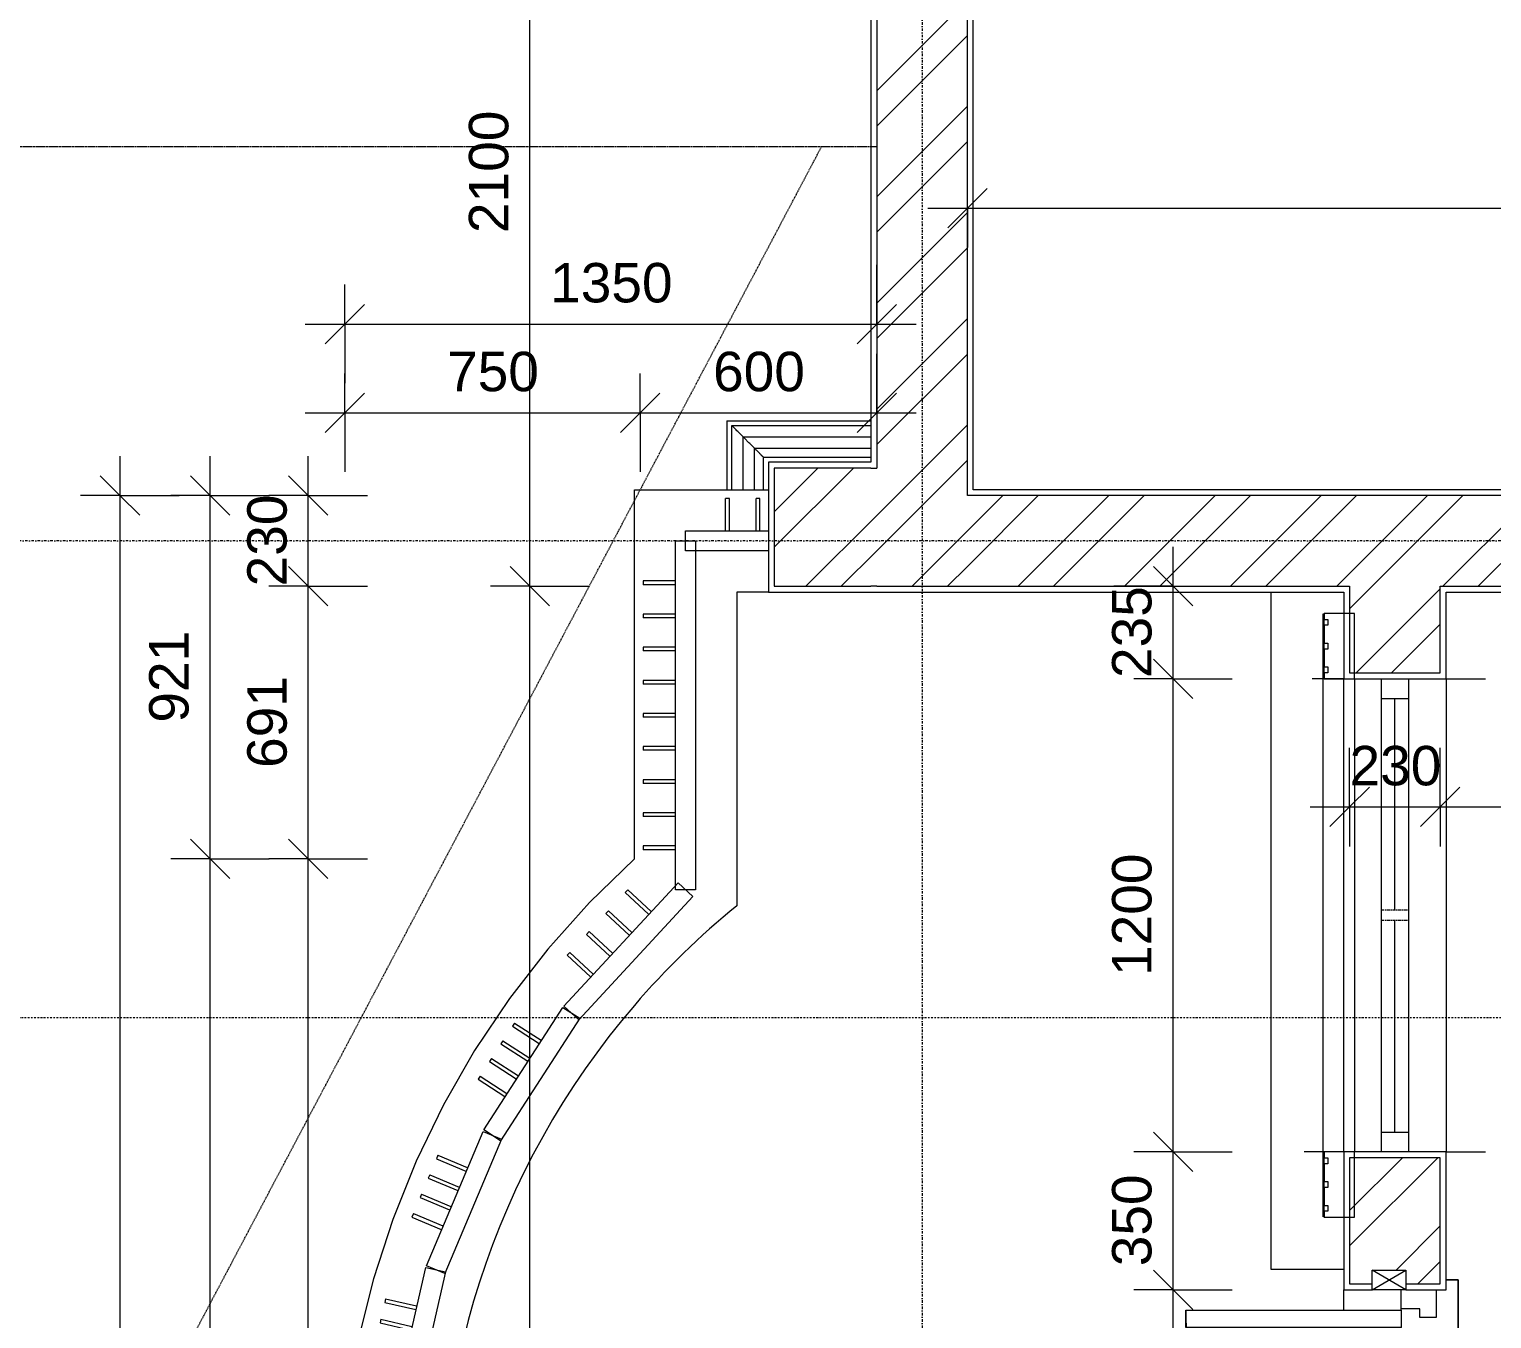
# Model space of a CAD drawing. Header units: millimetres. Extents: x -20313 to 13390, y -15775 to 12805.
# Drawn here: x -14737 to -11025, y -765 to 2507 of the extents above; entities that cross this region are included whole.
import ezdxf

# ---------------------------------------------------------------- set-up
doc = ezdxf.new("R2010")
doc.units = ezdxf.units.MM
for name, pattern in [('Centre', [14.4, 3, -2.2, 7, -2.2]), ('Dash dot', [15.875, 6.35, -4.7625, 0, -4.7625]), ('Hidden', [3, 2, -1]), ('TD_Level Line', [8, 4, -2, 0, -2])]:
    doc.linetypes.add(name, pattern=pattern)
for name, color, linetype, lineweight in [('A-ANNO-DIMS', 211, 'Continuous', 9), ('A-ANNO-DIMS-100', 211, 'Continuous', 9), ('A-DETL-HDLN', 90, 'Hidden', 5), ('A-DETL-MBND', 5, 'Continuous', 5), ('A-DOOR', 31, 'Continuous', 5), ('A-DOOR-FRAM', 31, 'Continuous', 5), ('A-GENM', 13, 'Continuous', 5), ('A-GLAZ', 151, 'Continuous', 5), ('A-WALL', 113, 'Continuous', 5), ('A-WALL-PATT', 111, 'Continuous', 18), ('G-ANNO-SYMB', 111, 'Continuous', 9), ('I-WALL', 2, 'Continuous', 5), ('S-GRID', 1, 'Continuous', 9)]:
    doc.layers.add(name, color=color, linetype=linetype, lineweight=lineweight)
doc.styles.add('Arial_3', font='arial.ttf', dxfattribs={"height": 100})
doc.dimstyles.new('Arial_1_0', dxfattribs={"dimscale": 304.8, "dimtxt": 102.02594, "dimasz": 0.328084, "dimexe": 0.328084, "dimexo": 0.0625, "dimgap": 0.082021, "dimtad": 1, "dimdec": 0, "dimzin": 0, "dimdsep": 46, "dimtxsty": 'Arial_3', "dimblk1": 'OBLIQUE', "dimblk2": 'OBLIQUE', "dimsah": 1, "dimcen": 0.09, "dimdle": 0.328084, "dimazin": 0, "dimtfac": 1, "dimtdec": 4, "dimtix": 1, "dimtmove": 0, "dimatfit": 3, "dimfxl": 0.492126, "dimfxlon": 1, "dimtvp": 1, "dimtolj": 1, "dimtzin": 0, "dimarcsym": 2})
doc.dimstyles.new('Arial_1_0_2', dxfattribs={"dimscale": 304.8, "dimtxt": 102.02594, "dimasz": 0.328084, "dimexe": 0.328084, "dimexo": 0.0625, "dimgap": 0.082021, "dimtad": 1, "dimdec": 0, "dimzin": 0, "dimdsep": 46, "dimtxsty": 'Arial_3', "dimblk1": 'OBLIQUE', "dimblk2": 'OBLIQUE', "dimsah": 1, "dimcen": 0.09, "dimdle": 0.328084, "dimazin": 0, "dimtfac": 1, "dimtdec": 4, "dimtix": 1, "dimtmove": 0, "dimatfit": 3, "dimfxl": 0.492126, "dimfxlon": 1, "dimtvp": 1, "dimtolj": 1, "dimtzin": 0, "dimarcsym": 2})
pattern_1 = [(45, (-8404.18, -5860.1), (-134.7038, 134.7038), []), (45, (-8314.37, -5860.1), (-134.7038, 134.7038), [])]

# ---------------------------------------------------------------- blocks, each defined once
blk = doc.blocks.new('Casement - 2L - 1200 X 1500-1125428-01_First floor')
at = {"layer": 'A-GLAZ'}
for p, q in [((-273.8, 130), (-273.8, 230)), ((926.2, 130), (926.2, 230)), ((-223.8, 35), (-273.8, 35)), ((876.2, 35), (-223.8, 35)), ((-223.8, -35), (-223.8, 35)), ((-223.8, 0), (-223.8, 15)), ((313.2, 0), (-223.8, 0)), ((876.2, -35), (876.2, 35)), ((926.2, 35), (876.2, 35)), ((-273.8, -35), (-223.8, -35)), ((-223.8, -35), (876.2, -35)), ((876.2, 0), (339.2, 0)), ((876.2, -35), (926.2, -35)), ((-273.8, -130), (-273.8, -210)), ((926.2, -130), (926.2, -230))]:
    blk.add_line(p, q, dxfattribs=at)
at = {"layer": 'A-GLAZ', "linetype": 'Centre'}
for p, q in [((313.2, 35), (313.2, -35)), ((339.2, 35), (339.2, -35))]:
    blk.add_line(p, q, dxfattribs=at)
blk = doc.blocks.new('Doors_ExtDbl_w-Glazing_Bars_1 - 1510x2410mm 2-1171549-01_First floor')
at = {"layer": 'A-DOOR'}
for p, q in [((-548.5, 531), (-504.5, 531)), ((-548.5, -16), (-548.5, 531)), ((-548.5, 531), (-504.5, 531)), ((-548.5, 531), (-548.5, -16)), ((-504.5, 531), (-504.5, -16)), ((-504.5, -16), (-504.5, 531)), ((504.5, 531), (548.5, 531)), ((504.5, -16), (504.5, 531)), ((504.5, -16), (504.5, 531)), ((548.5, 531), (504.5, 531)), ((548.5, 531), (548.5, -16)), ((548.5, 531), (548.5, -16)), ((-650, -27.5), (-600, 57.5)), ((-650, 57.5), (-600, -27.5)), ((-650, -27.5), (-650, 57.5)), ((-650, 57.5), (-600, 57.5)), ((-600, 57.5), (-600, -27.5)), ((600, -27.5), (650, 57.5)), ((600, 57.5), (650, -27.5)), ((600, -27.5), (600, 57.5)), ((600, 57.5), (650, 57.5)), ((650, 57.5), (650, -27.5)), ((-600, -27.5), (-650, -27.5)), ((-551, -16), (-548.5, -16)), ((-504.5, -16), (-548.5, -16)), ((-548.5, -16), (-504.5, -16)), ((-504.5, -16), (504.5, -16)), ((548.5, -16), (504.5, -16)), ((548.5, -16), (504.5, -16)), ((548.5, -16), (551.5, -16)), ((650, -27.5), (600, -27.5)), ((-625, -130), (-625, -160)), ((-625, -160), (-625, -130)), ((625, -160), (625, -130)), ((625, -130), (625, -160)), ((-625, -160), (625, -160)), ((625, -160), (-625, -160))]:
    blk.add_line(p, q, dxfattribs=at)
for centre, start, end in [((-548.5, -16), 360, 90), ((548.5, -16), 90, 180)]:
    blk.add_arc(centre, 547, start, end, dxfattribs=at)
at = {"layer": 'A-DOOR-FRAM'}
for p, q in [((-600, -16), (-551.5, -16)), ((-551.5, -16), (-551.5, -63)), ((551.5, -16), (600, -16)), ((551.5, -63), (551.5, -16)), ((-551.5, -63), (-529.5, -63)), ((-529.5, -63), (-529.5, -105)), ((529.5, -63), (551.5, -63)), ((529.5, -105), (529.5, -63)), ((-529.5, -105), (-600, -105)), ((600, -105), (529.5, -105))]:
    blk.add_line(p, q, dxfattribs=at)
blk = doc.blocks.new('Curved_Railing_2881 - Curved_Railing_2881-1171567-01_First floor')
at = {"layer": 'A-GENM'}
for p, q in [((386.8, 25.4), (596.8, 25.4)), ((596.8, 25.4), (596.8, -25.4)), ((596.8, -25.4), (386.8, -25.4)), ((408.2, -26.5), (408.2, -107.4)), ((417.8, -26.5), (417.8, -107.4)), ((485.7, -26.5), (485.7, -107.4)), ((495.2, -26.5), (495.2, -107.4)), ((408.2, -107.4), (417.8, -107.4)), ((485.7, -107.4), (495.2, -107.4))]:
    blk.add_line(p, q, dxfattribs=at)
blk = doc.blocks.new('hood 36 - hood 1-1145400-01_First floor')
at = {"layer": 'A-GENM'}
for p, q in [((-5889.1, 12611.8), (-7605.9, 12555.3)), ((-7605.9, 12555.3), (-7599.8, 12370.4)), ((-7469.1, 12427.3), (-5939.6, 12477.5)), ((-7469.1, 12427.3), (-5939.6, 12477.5)), ((-6089.3, 12469.6), (-6074.3, 12470.1)), ((-6029, 12471.6), (-6014, 12472.1)), ((-5968.7, 12473.6), (-5953.7, 12474.1)), ((-5939.6, 12477.5), (-5939.5, 12474.5)), ((-5939.6, 12477.5), (-5939.5, 12474.5)), ((-7469, 12424.2), (-7469.1, 12427.3)), ((-7469, 12424.2), (-7469.1, 12427.3)), ((-7454.6, 12424.7), (-7439.6, 12425.2)), ((-7394.3, 12426.7), (-7379.3, 12427.2)), ((-7334, 12428.7), (-7319, 12429.2)), ((-6102, 12392.2), (-7301.3, 12352.7))]:
    blk.add_line(p, q, dxfattribs=at)
at = {"layer": 'A-GENM', "lineweight": 9}
for p, q in [((-6089.3, 12469.6), (-6104.5, 12469.1)), ((-6089, 12460.8), (-6089.3, 12469.6)), ((-6029, 12471.6), (-6074.3, 12470.1)), ((-6074.3, 12470.1), (-6074, 12461.3)), ((-6028.7, 12462.8), (-6029, 12471.6)), ((-5968.7, 12473.6), (-6014, 12472.1)), ((-6014, 12472.1), (-6013.7, 12463.3)), ((-5968.4, 12464.8), (-5968.7, 12473.6)), ((-5938.6, 12474.6), (-5953.7, 12474.1)), ((-5953.7, 12474.1), (-5953.4, 12465.3)), ((-5936, 12397.6), (-5938.6, 12474.6)), ((-6104.5, 12469.1), (-6102, 12392.2)), ((-6074, 12461.3), (-6089, 12460.8)), ((-6013.7, 12463.3), (-6028.7, 12462.8)), ((-5953.4, 12465.3), (-5968.4, 12464.8)), ((-7454.6, 12424.7), (-7469.8, 12424.2)), ((-7469.8, 12424.2), (-7467.3, 12347.3)), ((-7454.3, 12415.9), (-7454.6, 12424.7)), ((-7439.3, 12416.4), (-7454.3, 12415.9)), ((-7394.3, 12426.7), (-7439.6, 12425.2)), ((-7439.6, 12425.2), (-7439.3, 12416.4)), ((-7394, 12417.9), (-7394.3, 12426.7)), ((-7379, 12418.4), (-7394, 12417.9)), ((-7334, 12428.7), (-7379.3, 12427.2)), ((-7379.3, 12427.2), (-7379, 12418.4)), ((-7333.7, 12419.9), (-7334, 12428.7)), ((-7318.7, 12420.4), (-7333.7, 12419.9)), ((-7303.8, 12429.7), (-7319, 12429.2)), ((-7319, 12429.2), (-7318.7, 12420.4)), ((-7301.3, 12352.7), (-7303.8, 12429.7)), ((-6102, 12392.2), (-5936, 12397.6)), ((-7467.3, 12347.3), (-7301.3, 12352.7))]:
    blk.add_line(p, q, dxfattribs=at)
blk = doc.blocks.new('Curved_Railing_2881 - Curved_Railing_2881-1172246-01_First floor')
at = {"layer": 'A-GENM'}
for p, q in [((-3.2, -25.4), (-3.2, 25.4)), ((-3.2, 25.4), (881.8, 25.4)), ((881.8, 25.4), (881.8, -25.4)), ((881.8, -25.4), (-3.2, -25.4)), ((98.4, -26.5), (98.4, -107.4)), ((108, -26.5), (108, -107.4)), ((182.5, -26.5), (182.5, -107.4)), ((192, -26.5), (192, -107.4)), ((266.5, -26.5), (266.5, -107.4)), ((276, -26.5), (276, -107.4)), ((350.5, -26.5), (350.5, -107.4)), ((360, -26.5), (360, -107.4)), ((434.5, -26.5), (434.5, -107.4)), ((444.1, -26.5), (444.1, -107.4)), ((518.6, -26.5), (518.6, -107.4)), ((528.1, -26.5), (528.1, -107.4)), ((602.6, -26.5), (602.6, -107.4)), ((612.1, -26.5), (612.1, -107.4)), ((686.6, -26.5), (686.6, -107.4)), ((696.2, -26.5), (696.2, -107.4)), ((770.7, -26.5), (770.7, -107.4)), ((780.2, -26.5), (780.2, -107.4)), ((98.4, -107.4), (108, -107.4)), ((182.5, -107.4), (192, -107.4)), ((266.5, -107.4), (276, -107.4)), ((350.5, -107.4), (360, -107.4)), ((434.5, -107.4), (444.1, -107.4)), ((518.6, -107.4), (528.1, -107.4)), ((602.6, -107.4), (612.1, -107.4)), ((686.6, -107.4), (696.2, -107.4)), ((770.7, -107.4), (780.2, -107.4))]:
    blk.add_line(p, q, dxfattribs=at)
blk = doc.blocks.new('Curved_Railing_2881 - Curved_Railing_2881-1172422-01_First floor')
at = {"layer": 'A-GENM'}
for p, q in [((106.4, 107.4), (96.8, 107.4)), ((96.8, 107.4), (96.8, 26.5)), ((106.4, 107.4), (106.4, 26.5)), ((159.8, 107.4), (150.3, 107.4)), ((150.3, 107.4), (150.3, 26.5)), ((159.8, 107.4), (159.8, 26.5)), ((213.3, 107.4), (203.8, 107.4)), ((203.8, 107.4), (203.8, 26.5)), ((213.3, 107.4), (213.3, 26.5)), ((266.8, 107.4), (257.3, 107.4)), ((257.3, 107.4), (257.3, 26.5)), ((266.8, 107.4), (266.8, 26.5)), ((-3.2, -25.4), (-3.2, 25.4)), ((-3.2, 25.4), (366.8, 25.4)), ((366.8, 25.4), (366.8, -25.4)), ((366.8, -25.4), (-3.2, -25.4))]:
    blk.add_line(p, q, dxfattribs=at)
blk = doc.blocks.new('Curved_Railing_2881 - Curved_Railing_2881-V14-01_First floor')
at = {"layer": 'A-GENM'}
for p, q in [((106.4, 107.4), (96.8, 107.4)), ((96.8, 107.4), (96.8, 26.5)), ((106.4, 107.4), (106.4, 26.5)), ((159.8, 107.4), (150.3, 107.4)), ((150.3, 107.4), (150.3, 26.8)), ((159.8, 107.4), (159.8, 26.5)), ((213.3, 107.4), (203.8, 107.4)), ((203.8, 107.4), (203.8, 26.5)), ((213.3, 107.4), (213.3, 26.5)), ((266.8, 107.4), (257.3, 107.4)), ((257.3, 107.4), (257.3, 26.5)), ((266.8, 107.4), (266.8, 26.5)), ((-3.2, -25.4), (-3.2, 25.4)), ((-3.2, 25.4), (366.8, 25.4)), ((366.8, 25.4), (366.8, -25.4)), ((366.8, -25.4), (-3.2, -25.4))]:
    blk.add_line(p, q, dxfattribs=at)
blk = doc.blocks.new('Curved_Railing_2881 - Curved_Railing_2881-1172510-01_First floor')
at = {"layer": 'A-GENM'}
for p, q in [((106.4, 107.4), (96.8, 107.4)), ((96.8, 107.4), (96.8, 26.5)), ((106.4, 107.4), (106.4, 26.5)), ((178.6, 107.4), (169.1, 107.4)), ((169.1, 107.4), (169.1, 26.5)), ((178.6, 107.4), (178.6, 26.5)), ((250.9, 107.4), (241.3, 107.4)), ((241.3, 107.4), (241.3, 26.5)), ((250.9, 107.4), (250.9, 26.5)), ((323.1, 107.4), (313.6, 107.4)), ((313.6, 107.4), (313.6, 26.5)), ((323.1, 107.4), (323.1, 26.5)), ((-3.2, -25.4), (-3.2, 25.4)), ((-3.2, 25.4), (423.1, 25.4)), ((423.1, 25.4), (423.1, -25.4)), ((423.1, -25.4), (-3.2, -25.4))]:
    blk.add_line(p, q, dxfattribs=at)
blk = doc.blocks.new('DIMBLOCK16-01_First floor')
at = {"layer": 'A-ANNO-DIMS-100', "transparency": 16777216}
for p, q in [((-13466.1, 1093.5), (-13516.1, 1143.5)), ((-13466.1, 1093.5), (-13566.1, 1093.5)), ((-13466.1, -3676.5), (-13466.1, 1093.5)), ((-13466.1, 1093.5), (-13416.1, 1043.5)), ((-13466.1, 1093.5), (-13316.1, 1093.5)), ((-13466.1, -3676.5), (-13516.1, -3626.5)), ((-13466.1, -3676.5), (-13566.1, -3676.5)), ((-13466.1, -3676.5), (-13416.1, -3726.5)), ((-13466.1, -3676.5), (-13316.1, -3676.5))]:
    blk.add_line(p, q, dxfattribs=at)
at = {"layer": 'A-ANNO-DIMS-100', "color": 0, "transparency": 16777216, "insert": (-13620.9, -1445.4), "char_height": 100, "width": 369.177, "attachment_point": 1, "rotation": 90, "line_spacing_factor": 0.941778, "style": 'Arial_3'}
blk.add_mtext('4770', dxfattribs=at)
blk = doc.blocks.new('_Oblique')
at = {"color": 0, "linetype": 'ByBlock', "lineweight": -2}
blk.add_line((-0.5, -0.5), (0.5, 0.5), dxfattribs=at)
blk = doc.blocks.new('DIMBLOCK17-01_First floor')
at = {"layer": 'A-ANNO-DIMS-100', "transparency": 16777216}
for p, q in [((-13466.1, 3193.5), (-13516.1, 3243.5)), ((-13466.1, 3193.5), (-13566.1, 3193.5)), ((-13466.1, 1093.5), (-13466.1, 3193.5)), ((-13466.1, 3193.5), (-13416.1, 3143.5)), ((-13466.1, 3193.5), (-13316.1, 3193.5)), ((-13466.1, 1093.5), (-13516.1, 1143.5)), ((-13466.1, 1093.5), (-13566.1, 1093.5)), ((-13466.1, 1093.5), (-13416.1, 1043.5)), ((-13466.1, 1093.5), (-13316.1, 1093.5))]:
    blk.add_line(p, q, dxfattribs=at)
at = {"layer": 'A-ANNO-DIMS-100', "color": 0, "transparency": 16777216, "insert": (-13620.9, 1989.6), "char_height": 100, "width": 369.177, "attachment_point": 1, "rotation": 90, "line_spacing_factor": 0.941778, "style": 'Arial_3'}
blk.add_mtext('2100', dxfattribs=at)
blk = doc.blocks.new('DIMBLOCK86-01_First floor')
at = {"layer": 'A-ANNO-DIMS-100', "transparency": 16777216}
for p, q in [((-12356, 2053.1), (-12356, 2203.1)), ((-6586, 2053.1), (-6586, 2203.1)), ((-12356, 2053.1), (-12306, 2103.1)), ((-6586, 2053.1), (-6536, 2103.1)), ((-12456, 2053.1), (-6586, 2053.1)), ((-12356, 2053.1), (-12406, 2003.1)), ((-12356, 2053.1), (-12356, 1953.1)), ((-6586, 2053.1), (-6636, 2003.1)), ((-6586, 2053.1), (-6586, 1953.1))]:
    blk.add_line(p, q, dxfattribs=at)
at = {"layer": 'A-ANNO-DIMS-100', "color": 0, "transparency": 16777216, "insert": (-9624.8, 2207.9), "char_height": 100, "width": 369.177, "attachment_point": 1, "line_spacing_factor": 0.941778, "style": 'Arial_3'}
blk.add_mtext('5770', dxfattribs=at)
blk = doc.blocks.new('DIMBLOCK167-01_First floor')
at = {"layer": 'A-ANNO-DIMS-100', "transparency": 16777216}
for p, q in [((-11386, 533.6), (-11386, 683.6)), ((-11156, 533.6), (-11156, 683.6)), ((-11386, 533.6), (-11336, 583.6)), ((-11156, 533.6), (-11106, 583.6)), ((-11486, 533.6), (-11156, 533.6)), ((-11386, 533.6), (-11436, 483.6)), ((-11386, 533.6), (-11386, 433.6)), ((-11156, 533.6), (-11206, 483.6)), ((-11156, 533.6), (-11156, 433.6))]:
    blk.add_line(p, q, dxfattribs=at)
at = {"layer": 'A-ANNO-DIMS-100', "color": 0, "transparency": 16777216, "insert": (-11386.3, 688.4), "char_height": 100, "width": 276.883, "attachment_point": 1, "line_spacing_factor": 0.941778, "style": 'Arial_3'}
blk.add_mtext('230', dxfattribs=at)
blk = doc.blocks.new('DIMBLOCK168-01_First floor')
at = {"layer": 'A-ANNO-DIMS-100', "transparency": 16777216}
for p, q in [((-11156, 533.6), (-11156, 683.6)), ((-4486, 533.6), (-4486, 683.6)), ((-11156, 533.6), (-11106, 583.6)), ((-4486, 533.6), (-4436, 583.6)), ((-11156, 533.6), (-11206, 483.6)), ((-11156, 533.6), (-4486, 533.6)), ((-11156, 533.6), (-11156, 433.6)), ((-4486, 533.6), (-4536, 483.6)), ((-4486, 533.6), (-4486, 433.6))]:
    blk.add_line(p, q, dxfattribs=at)
at = {"layer": 'A-ANNO-DIMS-100', "color": 0, "transparency": 16777216, "insert": (-7974.8, 688.4), "char_height": 100, "width": 369.177, "attachment_point": 1, "line_spacing_factor": 0.941778, "style": 'Arial_3'}
blk.add_mtext('6670', dxfattribs=at)
blk = doc.blocks.new('DIMBLOCK262-01_First floor')
at = {"layer": 'A-ANNO-DIMS-100', "transparency": 16777216}
for p, q in [((-11834, -691.5), (-11884, -641.5)), ((-11834, -691.5), (-11934, -691.5)), ((-11834, -1891.5), (-11834, -691.5)), ((-11834, -691.5), (-11784, -741.5)), ((-11834, -691.5), (-11684, -691.5)), ((-11834, -1891.5), (-11884, -1841.5)), ((-11834, -1891.5), (-11934, -1891.5)), ((-11834, -1891.5), (-11784, -1941.5)), ((-11834, -1891.5), (-11684, -1891.5))]:
    blk.add_line(p, q, dxfattribs=at)
at = {"layer": 'A-ANNO-DIMS-100', "color": 0, "transparency": 16777216, "insert": (-11988.9, -1445.4), "char_height": 100, "width": 369.177, "attachment_point": 1, "rotation": 90, "line_spacing_factor": 0.941778, "style": 'Arial_3'}
blk.add_mtext('1200', dxfattribs=at)
blk = doc.blocks.new('DIMBLOCK263-01_First floor')
at = {"layer": 'A-ANNO-DIMS-100', "transparency": 16777216}
for p, q in [((-11834, -341.5), (-11884, -291.5)), ((-11834, -341.5), (-11934, -341.5)), ((-11834, -691.5), (-11834, -341.5)), ((-11834, -341.5), (-11784, -391.5)), ((-11834, -341.5), (-11684, -341.5)), ((-11834, -691.5), (-11884, -641.5)), ((-11834, -691.5), (-11934, -691.5)), ((-11834, -691.5), (-11784, -741.5)), ((-11834, -691.5), (-11684, -691.5))]:
    blk.add_line(p, q, dxfattribs=at)
at = {"layer": 'A-ANNO-DIMS-100', "color": 0, "transparency": 16777216, "insert": (-11988.9, -631.9), "char_height": 100, "width": 276.883, "attachment_point": 1, "rotation": 90, "line_spacing_factor": 0.941778, "style": 'Arial_3'}
blk.add_mtext('350', dxfattribs=at)
blk = doc.blocks.new('DIMBLOCK264-01_First floor')
at = {"layer": 'A-ANNO-DIMS-100', "transparency": 16777216}
for p, q in [((-11834, 858.5), (-11884, 908.5)), ((-11834, 858.5), (-11934, 858.5)), ((-11834, -341.5), (-11834, 858.5)), ((-11834, 858.5), (-11784, 808.5)), ((-11834, 858.5), (-11684, 858.5)), ((-11834, -341.5), (-11884, -291.5)), ((-11834, -341.5), (-11934, -341.5)), ((-11834, -341.5), (-11784, -391.5)), ((-11834, -341.5), (-11684, -341.5))]:
    blk.add_line(p, q, dxfattribs=at)
at = {"layer": 'A-ANNO-DIMS-100', "color": 0, "transparency": 16777216, "insert": (-11988.9, 104.6), "char_height": 100, "width": 369.177, "attachment_point": 1, "rotation": 90, "line_spacing_factor": 0.941778, "style": 'Arial_3'}
blk.add_mtext('1200', dxfattribs=at)
blk = doc.blocks.new('DIMBLOCK265-01_First floor')
at = {"layer": 'A-ANNO-DIMS-100', "transparency": 16777216}
for p, q in [((-11834, 858.5), (-11834, 1193.5)), ((-11834, 1093.5), (-11884, 1143.5)), ((-11834, 1093.5), (-11984, 1093.5)), ((-11834, 1093.5), (-11784, 1043.5)), ((-11834, 1093.5), (-11734, 1093.5)), ((-11834, 858.5), (-11884, 908.5)), ((-11834, 858.5), (-11934, 858.5)), ((-11834, 858.5), (-11784, 808.5)), ((-11834, 858.5), (-11684, 858.5))]:
    blk.add_line(p, q, dxfattribs=at)
at = {"layer": 'A-ANNO-DIMS-100', "color": 0, "transparency": 16777216, "insert": (-11988.9, 860.6), "char_height": 100, "width": 276.883, "attachment_point": 1, "rotation": 90, "line_spacing_factor": 0.941778, "style": 'Arial_3'}
blk.add_mtext('235', dxfattribs=at)
blk = doc.blocks.new('DIMBLOCK273-01_First floor')
at = {"layer": 'A-ANNO-DIMS-100', "transparency": 16777216}
for p, q in [((-14028.5, 402.2), (-14078.5, 452.2)), ((-14028.5, 402.2), (-14128.5, 402.2)), ((-14028.5, -2985.2), (-14028.5, 402.2)), ((-14028.5, 402.2), (-13978.5, 352.2)), ((-14028.5, 402.2), (-13878.5, 402.2)), ((-14028.5, -2985.2), (-14078.5, -2935.2)), ((-14028.5, -2985.2), (-14128.5, -2985.2)), ((-14028.5, -2985.2), (-13978.5, -3035.2)), ((-14028.5, -2985.2), (-13878.5, -2985.2))]:
    blk.add_line(p, q, dxfattribs=at)
at = {"layer": 'A-ANNO-DIMS-100', "color": 0, "transparency": 16777216, "insert": (-14183.3, -1445.4), "char_height": 100, "width": 369.177, "attachment_point": 1, "rotation": 90, "line_spacing_factor": 0.941778, "style": 'Arial_3'}
blk.add_mtext('3387', dxfattribs=at)
blk = doc.blocks.new('DIMBLOCK274-01_First floor')
at = {"layer": 'A-ANNO-DIMS-100', "transparency": 16777216}
for p, q in [((-14028.5, 1093.5), (-14078.5, 1143.5)), ((-14028.5, 1093.5), (-14128.5, 1093.5)), ((-14028.5, 402.2), (-14028.5, 1093.5)), ((-14028.5, 1093.5), (-13978.5, 1043.5)), ((-14028.5, 1093.5), (-13878.5, 1093.5)), ((-14028.5, 402.2), (-14078.5, 452.2)), ((-14028.5, 402.2), (-14128.5, 402.2)), ((-14028.5, 402.2), (-13978.5, 352.2)), ((-14028.5, 402.2), (-13878.5, 402.2))]:
    blk.add_line(p, q, dxfattribs=at)
at = {"layer": 'A-ANNO-DIMS-100', "color": 0, "transparency": 16777216, "insert": (-14183.3, 632.5), "char_height": 100, "width": 276.883, "attachment_point": 1, "rotation": 90, "line_spacing_factor": 0.941778, "style": 'Arial_3'}
blk.add_mtext('691', dxfattribs=at)
blk = doc.blocks.new('DIMBLOCK275-01_First floor')
at = {"layer": 'A-ANNO-DIMS-100', "transparency": 16777216}
for p, q in [((-14028.5, 1093.5), (-14028.5, 1423.5)), ((-14028.5, 1323.5), (-14078.5, 1373.5)), ((-14028.5, 1323.5), (-14128.5, 1323.5)), ((-14028.5, 1323.5), (-13978.5, 1273.5)), ((-14028.5, 1323.5), (-13878.5, 1323.5)), ((-14028.5, 1093.5), (-14078.5, 1143.5)), ((-14028.5, 1093.5), (-14128.5, 1093.5)), ((-14028.5, 1093.5), (-13978.5, 1043.5)), ((-14028.5, 1093.5), (-13878.5, 1093.5))]:
    blk.add_line(p, q, dxfattribs=at)
at = {"layer": 'A-ANNO-DIMS-100', "color": 0, "transparency": 16777216, "insert": (-14183.3, 1093.1), "char_height": 100, "width": 276.883, "attachment_point": 1, "rotation": 90, "line_spacing_factor": 0.941778, "style": 'Arial_3'}
blk.add_mtext('230', dxfattribs=at)
blk = doc.blocks.new('DIMBLOCK277-01_First floor')
at = {"layer": 'A-ANNO-DIMS-100', "transparency": 16777216}
for p, q in [((-14277.6, 402.2), (-14327.6, 452.2)), ((-14277.6, 402.2), (-14377.6, 402.2)), ((-14277.6, -2985.2), (-14277.6, 402.2)), ((-14277.6, 402.2), (-14227.6, 352.2)), ((-14277.6, 402.2), (-14127.6, 402.2)), ((-14277.6, -2985.2), (-14327.6, -2935.2)), ((-14277.6, -2985.2), (-14377.6, -2985.2)), ((-14277.6, -2985.2), (-14227.6, -3035.2)), ((-14277.6, -2985.2), (-14127.6, -2985.2))]:
    blk.add_line(p, q, dxfattribs=at)
at = {"layer": 'A-ANNO-DIMS-100', "color": 0, "transparency": 16777216, "insert": (-14432.4, -1445.4), "char_height": 100, "width": 369.177, "attachment_point": 1, "rotation": 90, "line_spacing_factor": 0.941778, "style": 'Arial_3'}
blk.add_mtext('3387', dxfattribs=at)
blk = doc.blocks.new('DIMBLOCK278-01_First floor')
at = {"layer": 'A-ANNO-DIMS-100', "transparency": 16777216}
for p, q in [((-14277.6, 402.2), (-14277.6, 1423.5)), ((-14277.6, 1323.5), (-14327.6, 1373.5)), ((-14277.6, 1323.5), (-14377.6, 1323.5)), ((-14277.6, 1323.5), (-14227.6, 1273.5)), ((-14277.6, 1323.5), (-14127.6, 1323.5)), ((-14277.6, 402.2), (-14327.6, 452.2)), ((-14277.6, 402.2), (-14377.6, 402.2)), ((-14277.6, 402.2), (-14227.6, 352.2)), ((-14277.6, 402.2), (-14127.6, 402.2))]:
    blk.add_line(p, q, dxfattribs=at)
at = {"layer": 'A-ANNO-DIMS-100', "color": 0, "transparency": 16777216, "insert": (-14432.4, 747.5), "char_height": 100, "width": 276.883, "attachment_point": 1, "rotation": 90, "line_spacing_factor": 0.941778, "style": 'Arial_3'}
blk.add_mtext('921', dxfattribs=at)
blk = doc.blocks.new('DIMBLOCK279-01_First floor')
at = {"layer": 'A-ANNO-DIMS-100', "transparency": 16777216}
for p, q in [((-14506.3, 1423.5), (-14506.3, -4006.5)), ((-14506.3, 1323.5), (-14556.3, 1373.5)), ((-14506.3, 1323.5), (-14606.3, 1323.5)), ((-14506.3, 1323.5), (-14456.3, 1273.5)), ((-14506.3, 1323.5), (-14356.3, 1323.5)), ((-14506.3, -3906.5), (-14556.3, -3856.5)), ((-14506.3, -3906.5), (-14606.3, -3906.5)), ((-14506.3, -3906.5), (-14456.3, -3956.5)), ((-14506.3, -3906.5), (-14356.3, -3906.5))]:
    blk.add_line(p, q, dxfattribs=at)
at = {"layer": 'A-ANNO-DIMS-100', "color": 0, "transparency": 16777216, "insert": (-14661.1, -1445.4), "char_height": 100, "width": 369.177, "attachment_point": 1, "rotation": 90, "line_spacing_factor": 0.941778, "style": 'Arial_3'}
blk.add_mtext('5230', dxfattribs=at)
blk = doc.blocks.new('DIMBLOCK280-01_First floor')
at = {"layer": 'A-ANNO-DIMS-100', "transparency": 16777216}
for p, q in [((-13936, 1533.6), (-13936, 1633.6)), ((-13186, 1533.6), (-13186, 1633.6)), ((-13936, 1533.6), (-13886, 1583.6)), ((-13186, 1533.6), (-13136, 1583.6)), ((-14036, 1533.6), (-13186, 1533.6)), ((-13936, 1533.6), (-13986, 1483.6)), ((-13936, 1533.6), (-13936, 1383.6)), ((-13186, 1533.6), (-13236, 1483.6)), ((-13186, 1533.6), (-13186, 1383.6))]:
    blk.add_line(p, q, dxfattribs=at)
at = {"layer": 'A-ANNO-DIMS-100', "color": 0, "transparency": 16777216, "insert": (-13676.3, 1688.4), "char_height": 100, "width": 276.883, "attachment_point": 1, "line_spacing_factor": 0.941778, "style": 'Arial_3'}
blk.add_mtext('750', dxfattribs=at)
blk = doc.blocks.new('DIMBLOCK281-01_First floor')
at = {"layer": 'A-ANNO-DIMS-100', "transparency": 16777216}
for p, q in [((-12586, 1533.6), (-12586, 1683.6)), ((-13186, 1533.6), (-13186, 1633.6)), ((-13186, 1533.6), (-13136, 1583.6)), ((-12586, 1533.6), (-12536, 1583.6)), ((-13186, 1533.6), (-13236, 1483.6)), ((-13186, 1533.6), (-12486, 1533.6)), ((-13186, 1533.6), (-13186, 1383.6)), ((-12586, 1533.6), (-12636, 1483.6)), ((-12586, 1533.6), (-12586, 1433.6))]:
    blk.add_line(p, q, dxfattribs=at)
at = {"layer": 'A-ANNO-DIMS-100', "color": 0, "transparency": 16777216, "insert": (-13001.3, 1688.4), "char_height": 100, "width": 276.883, "attachment_point": 1, "line_spacing_factor": 0.941778, "style": 'Arial_3'}
blk.add_mtext('600', dxfattribs=at)
blk = doc.blocks.new('DIMBLOCK282-01_First floor')
at = {"layer": 'A-ANNO-DIMS-100', "transparency": 16777216}
for p, q in [((-12586, 1758.8), (-12586, 1908.8)), ((-13936, 1758.8), (-13936, 1858.8)), ((-13936, 1758.8), (-13886, 1808.8)), ((-12586, 1758.8), (-12536, 1808.8)), ((-14036, 1758.8), (-12486, 1758.8)), ((-13936, 1758.8), (-13986, 1708.8)), ((-13936, 1758.8), (-13936, 1608.8)), ((-12586, 1758.8), (-12636, 1708.8)), ((-12586, 1758.8), (-12586, 1658.8))]:
    blk.add_line(p, q, dxfattribs=at)
at = {"layer": 'A-ANNO-DIMS-100', "color": 0, "transparency": 16777216, "insert": (-13414.8, 1913.7), "char_height": 100, "width": 369.177, "attachment_point": 1, "line_spacing_factor": 0.941778, "style": 'Arial_3'}
blk.add_mtext('1350', dxfattribs=at)

msp = doc.modelspace()

# ---------------------------------------------------------------- hatches: boundary and pattern name
at = {"layer": 'A-WALL-PATT', "lineweight": 5}
h = msp.add_hatch(dxfattribs=at)
h.set_pattern_fill('FP_1', color=256, style=0, pattern_type=2)
h.set_pattern_definition(pattern_1)
h.paths.add_polyline_path([(-12502.8, 1093.5), (-12356, 1093.5), (-12356, 3178.5), (-12586, 3178.5), (-12586, 1093.5)])
h.paths.add_polyline_path([(-12586, 4708.5), (-12356, 4708.5), (-12356, 6093.5), (-12586, 6093.5), (-12586, 4752.6)])
h = msp.add_hatch(dxfattribs=at)
h.set_pattern_fill('FP_1', color=256, style=0, pattern_type=2)
h.set_pattern_definition(pattern_1)
h.paths.add_polyline_path([(-12608.8, 1093.5), (-12586, 1093.5), (-12586, 1393.5), (-12846, 1393.5), (-12846, 1093.5), (-12714.9, 1093.5)])
h = msp.add_hatch(dxfattribs=at)
h.set_pattern_fill('FP_1', color=256, style=0, pattern_type=2)
h.set_pattern_definition(pattern_1)
h.paths.add_polyline_path([(224.2, 1093.5), (2514, 1093.5), (2514, 1323.5), (-3041, 1323.5), (-3041, 1093.5), (-624.2, 1093.5)])
h.paths.add_polyline_path([(-5715, 1093.5), (-4071, 1093.5), (-4071, 1323.5), (-12356, 1323.5), (-12356, 1093.5), (-6563.5, 1093.5)])
h = msp.add_hatch(dxfattribs=at)
h.set_pattern_fill('FP_1', color=256, style=0, pattern_type=2)
h.set_pattern_definition(pattern_1)
h.paths.add_polyline_path([(-11230.1, -3676.5), (-11156, -3676.5), (-11156, -3456.5), (-11386, -3456.5), (-11386, -3676.5)])
h.paths.add_polyline_path([(-11386, -2226.5), (-11156, -2226.5), (-11156, -1906.5), (-11243.5, -1906.5), (-11243.5, -1941.5), (-11328.5, -1941.5), (-11328.5, -1906.5), (-11386, -1906.5), (-11386, -2219.4)])
h.paths.add_polyline_path([(-11386, -676.5), (-11328.5, -676.5), (-11328.5, -641.5), (-11243.5, -641.5), (-11243.5, -676.5), (-11156, -676.5), (-11156, -356.5), (-11386, -356.5), (-11386, -523.5)])
h.paths.add_polyline_path([(-11386, 873.5), (-11156, 873.5), (-11156, 1093.5), (-11386, 1093.5), (-11386, 984)])

# ---------------------------------------------------------------- linework, layer by layer
at = {"layer": 'A-DETL-HDLN'}
for p, q in [((-16425.8, -4791.5), (-12726.2, 2208.5)), ((-12586, 2208.5), (-15986, 2208.5))]:
    msp.add_line(p, q, dxfattribs=at)
at = {"layer": 'A-DETL-MBND'}
for p, q in [((-13201, 1338.5), (-12861, 1338.5)), ((-13201, 402.2), (-13201, 1338.5)), ((-12861, 1078.5), (-12941, 1078.5)), ((-12941, 1078.5), (-12941, 282.8))]:
    msp.add_line(p, q, dxfattribs=at)
at = {"layer": 'A-DETL-MBND', "flags": 128}
msp.add_lwpolyline([(-13201, 402.2), (-13314.8, 291.4), (-13420.8, 172.9), (-13518.2, 47.4), (-13606.7, -84.6), (-13685.7, -222.4), (-13755.1, -365.4), (-13814.3, -512.8), (-13863.2, -664), (-13901.5, -818.2)], dxfattribs=at)
at = {"layer": 'A-DETL-MBND'}
for start, end in [(129.0556, 139.3159), (139.3159, 230.9444)]:
    msp.add_arc((-11663.5, -1291.5), 2027.4, start, end, dxfattribs=at)
at = {"layer": 'A-WALL', "lineweight": 18}
for p, q in [((-12586, 3178.5), (-12586, 1393.5)), ((-12356, 1323.5), (-12356, 3178.5)), ((-12861, 1408.5), (-12861, 1078.5)), ((-12601, 1408.5), (-12861, 1408.5)), ((-12846, 1393.5), (-12846, 1093.5)), ((-12601, 1393.5), (-12846, 1393.5)), ((-12601, 1393.5), (-12586, 1393.5)), ((-4071, 1323.5), (-12356, 1323.5)), ((-12861, 1078.5), (-12601, 1078.5)), ((-12846, 1093.5), (-12601, 1093.5)), ((-12586, 1093.5), (-12601, 1093.5)), ((-12586, 1093.5), (-11386, 1093.5)), ((-11386, 1093.5), (-11386, 873.5)), ((-11156, 1093.5), (-4486, 1093.5)), ((-11156, 873.5), (-11156, 1093.5)), ((-11386, 873.5), (-11156, 873.5)), ((-11386, -356.5), (-11386, -676.5)), ((-11156, -356.5), (-11386, -356.5)), ((-11156, -676.5), (-11156, -356.5)), ((-11386, -676.5), (-11328.5, -676.5)), ((-11243.5, -676.5), (-11156, -676.5))]:
    msp.add_line(p, q, dxfattribs=at)
at = {"layer": 'A-WALL'}
for p, q in [((-12966, 1513.5), (-12966, 1338.5)), ((-12966, 1513.5), (-12601, 1513.5)), ((-12953.5, 1338.5), (-12953.5, 1501)), ((-12953.5, 1501), (-12601, 1501)), ((-12925.1, 1338.5), (-12925.1, 1472.6)), ((-12925.1, 1472.6), (-12601, 1472.6)), ((-12896, 1338.5), (-12896, 1443.5)), ((-12896, 1443.5), (-12601, 1443.5)), ((-12873.5, 1338.5), (-12873.5, 1421)), ((-12873.5, 1421), (-12601, 1421))]:
    msp.add_line(p, q, dxfattribs=at)
msp.add_open_spline([(-12925.1, 1472.6), (-12926.5, 1474), (-12929.9, 1477.4), (-12936.6, 1484.1), (-12944.5, 1492), (-12950.4, 1497.9), (-12953.5, 1501)], degree=3, dxfattribs=at)
for points, knots in [([(-12896, 1443.5), (-12898.9, 1446.5), (-12904.7, 1452.2), (-12911, 1458.5), (-12915.3, 1462.8), (-12919.2, 1466.7), (-12922.9, 1470.4), (-12924.6, 1472.1), (-12925.1, 1472.6)], [0, 0, 0, 0, 0.2, 0.4, 0.5, 0.6, 0.8, 1, 1, 1, 1]), ([(-12873.5, 1421), (-12873.5, 1421), (-12873.9, 1421.4), (-12875.1, 1422.6), (-12876.4, 1423.9), (-12877.8, 1425.3), (-12879, 1426.5), (-12880.4, 1427.9), (-12882.2, 1429.7), (-12884.3, 1431.8), (-12886, 1433.5), (-12887.8, 1435.3), (-12891.1, 1438.6), (-12894, 1441.5), (-12896, 1443.5)], [0, 0, 0, 0, 0.166667, 0.25, 0.333333, 0.416667, 0.458333, 0.5, 0.583333, 0.666667, 0.708333, 0.75, 0.833333, 1, 1, 1, 1])]:
    msp.add_open_spline(points, degree=3, knots=knots, dxfattribs=at)
at = {"layer": 'G-ANNO-SYMB', "linetype": 'TD_Level Line', "lineweight": 18}
msp.add_line((-18919.7, -0.9), (10869.3, -0.9), dxfattribs=at)
at = {"layer": 'I-WALL', "lineweight": 18}
for p, q in [((-12601, 3193.5), (-12601, 1408.5)), ((-12341, 1338.5), (-12341, 3193.5)), ((-4056, 1338.5), (-12341, 1338.5)), ((-12601, 1078.5), (-11401, 1078.5)), ((-11401, 1078.5), (-11401, 858.5)), ((-11141, 1078.5), (-4501, 1078.5)), ((-11141, 858.5), (-11141, 1078.5)), ((-11401, 858.5), (-11141, 858.5)), ((-11401, -341.5), (-11401, -691.5)), ((-11141, -341.5), (-11401, -341.5)), ((-11141, -691.5), (-11141, -341.5)), ((-11401, -691.5), (-11328.5, -691.5)), ((-11243.5, -691.5), (-11141, -691.5))]:
    msp.add_line(p, q, dxfattribs=at)
at = {"layer": 'I-WALL'}
for p, q in [((-11401, -341.5), (-11401, 858.5)), ((-11141, 858.5), (-11141, -341.5)), ((-11401, -743), (-11401, -691.5))]:
    msp.add_line(p, q, dxfattribs=at)
at = {"layer": 'S-GRID', "linetype": 'Dash dot', "lineweight": 18}
for p, q in [((-12471, 9010.6), (-12471, -11991.6)), ((8007.6, 1208.5), (-15858.2, 1208.5))]:
    msp.add_line(p, q, dxfattribs=at)

# ---------------------------------------------------------------- block references
at = {"layer": 'A-DOOR', "rotation": 90.00000000000006}
msp.add_blockref('Doors_ExtDbl_w-Glazing_Bars_1 - 1510x2410mm 2-1171549-01_First floor', (-11271, -1291.5), dxfattribs=at)
at = {"layer": 'A-GENM'}
for name, p, rotation in [('Curved_Railing_2881 - Curved_Railing_2881-1171567-01_First floor', (-12474.2, 1208.5), 180), ('Curved_Railing_2881 - Curved_Railing_2881-1172246-01_First floor', (-13071, 1205.3), 269.9999999999998), ('hood 36 - hood 1-1145400-01_First floor', (1212.5, 6550), 88.11700695989701), ('Curved_Railing_2881 - Curved_Railing_2881-1172510-01_First floor', (-13358.8, 13.3), 47.14278193667253), ('Curved_Railing_2881 - Curved_Railing_2881-1172422-01_First floor', (-13559.9, -297.1), 57.14278193667253), ('Curved_Railing_2881 - Curved_Railing_2881-V14-01_First floor', (-13704.1, -637.8), 67.14278193667312), ('Curved_Railing_2881 - Curved_Railing_2881-1172422-01_First floor', (-13787, -998.3), 77.1427819366726)]:
    msp.add_blockref(name, p, dxfattribs=dict(at, rotation=rotation))
at = {"layer": 'A-GLAZ', "rotation": 270.0000000000001}
msp.add_blockref('Casement - 2L - 1200 X 1500-1125428-01_First floor', (-11271, 584.6), dxfattribs=at)

# ---------------------------------------------------------------- dimensions: what is measured, and where the dimension line sits
at = {"layer": 'A-ANNO-DIMS'}
for base, p1, p2, angle, dimstyle, override, picture, middle in [((-13466.1, 3193.5), (-13316.1, 1093.5), (-13316.1, 3193.5), 90, 'Arial_1_0', {"dimpost": '<>', "dimfxl": 2100}, 'DIMBLOCK17-01_First floor', (-13542.2, 2143.5)), ((-14506.3, -3906.5), (-14356.3, 1323.5), (-14356.3, -3906.5), 90, 'Arial_1_0_2', {"dimpost": '<>', "dimfxl": 5230}, 'DIMBLOCK279-01_First floor', (-14582.4, -1291.5)), ((-14277.6, 1323.5), (-14127.6, 402.2), (-14127.6, 1323.5), 90, 'Arial_1_0_2', {"dimpost": '<>', "dimfxl": 921.291719}, 'DIMBLOCK278-01_First floor', (-14353.7, 862.8)), ((-14028.5, 1323.5), (-13878.5, 1093.5), (-13878.5, 1323.5), 90, 'Arial_1_0_2', {"dimpost": '<>', "dimfxl": 230}, 'DIMBLOCK275-01_First floor', (-14104.6, 1208.5)), ((-11834, 1093.5), (-11684, 858.5), (-11984, 1093.5), 90, 'Arial_1_0', {"dimpost": '<>', "dimfxl": 381.08398}, 'DIMBLOCK265-01_First floor', (-11910.1, 976)), ((-14028.5, 1093.5), (-13878.5, 402.2), (-13878.5, 1093.5), 90, 'Arial_1_0_2', {"dimpost": '<>', "dimfxl": 691.291719}, 'DIMBLOCK274-01_First floor', (-14104.5, 747.8)), ((-13466.1, 1093.5), (-13316.1, -3676.5), (-13316.1, 1093.5), 90, 'Arial_1_0', {"dimpost": '<>', "dimfxl": 4770}, 'DIMBLOCK16-01_First floor', (-13542.2, -1291.5)), ((-11834, 858.5), (-11684, -341.5), (-11684, 858.5), 90, 'Arial_1_0', {"dimpost": '<>', "dimfxl": 1200}, 'DIMBLOCK264-01_First floor', (-11910.1, 258.5)), ((-11156, 533.6), (-11386, 683.6), (-11156, 683.6), 0, 'Arial_1_0', {"dimpost": '<>', "dimfxl": 230}, 'DIMBLOCK167-01_First floor', (-11271, 609.6)), ((-4486, 533.6), (-11156, 683.6), (-4486, 683.6), 0, 'Arial_1_0', {"dimpost": '<>', "dimfxl": 6670}, 'DIMBLOCK168-01_First floor', (-7821, 609.6)), ((-14277.6, 402.2), (-14127.6, -2985.2), (-14127.6, 402.2), 90, 'Arial_1_0_2', {"dimpost": '<>', "dimfxl": 3387.416562}, 'DIMBLOCK277-01_First floor', (-14353.7, -1291.5)), ((-14028.5, 402.2), (-13878.5, -2985.2), (-13878.5, 402.2), 90, 'Arial_1_0_2', {"dimpost": '<>', "dimfxl": 3387.416562}, 'DIMBLOCK273-01_First floor', (-14104.6, -1291.5)), ((-11834, -341.5), (-11684, -691.5), (-11684, -341.5), 90, 'Arial_1_0', {"dimpost": '<>', "dimfxl": 350}, 'DIMBLOCK263-01_First floor', (-11910.1, -516.5)), ((-11834, -691.5), (-11684, -1891.5), (-11684, -691.5), 90, 'Arial_1_0', {"dimpost": '<>', "dimfxl": 1200}, 'DIMBLOCK262-01_First floor', (-11910.1, -1291.5))]:
    dim = msp.add_linear_dim(base=base, p1=p1, p2=p2, angle=angle, dimstyle=dimstyle, override=override, dxfattribs=at)
    dim.commit()
    dim.dimension.update_dxf_attribs({"geometry": picture, "text_midpoint": middle})
for base, p1, p2, dimstyle, override, picture, middle in [((-6586, 2053.1), (-12356, 2203.1), (-6586, 2203.1), 'Arial_1_0', {"dimpost": '<>', "dimfxl": 5770}, 'DIMBLOCK86-01_First floor', (-9471, 2129.1)), ((-12586, 1758.8), (-13936, 1608.8), (-12586, 1908.8), 'Arial_1_0_2', {"dimpost": '<>', "dimfxl": 1382.931669}, 'DIMBLOCK282-01_First floor', (-13261, 1834.9)), ((-13186, 1533.6), (-13936, 1383.6), (-13186, 1383.6), 'Arial_1_0_2', {"dimpost": '<>', "dimfxl": 750}, 'DIMBLOCK280-01_First floor', (-13561, 1609.6)), ((-12586, 1533.6), (-13186, 1383.6), (-12586, 1683.6), 'Arial_1_0_2', {"dimpost": '<>', "dimfxl": 670.820393}, 'DIMBLOCK281-01_First floor', (-12886, 1609.6))]:
    dim = msp.add_linear_dim(base=base, p1=p1, p2=p2, dimstyle=dimstyle, override=override, dxfattribs=at)
    dim.commit()
    dim.dimension.update_dxf_attribs({"geometry": picture, "text_midpoint": middle})

doc.saveas('drawing.dxf')
